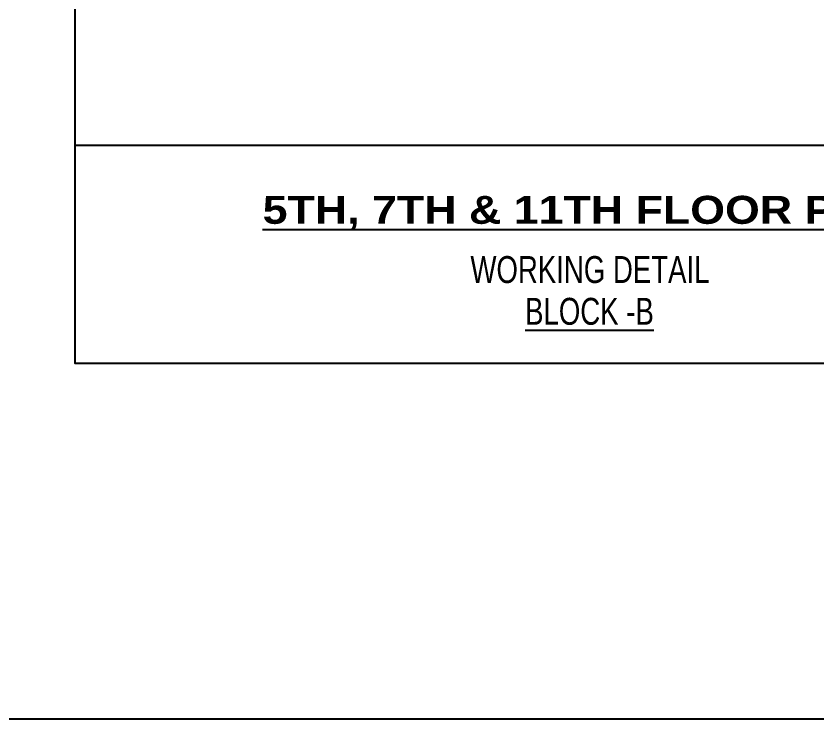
# Model space of a CAD drawing. Header units: inches. Extents: x 14235 to 14499, y 0 to 2549.
# Drawn here: x 14322.18 to 14338.46, y 2336.24 to 2350.55 of the extents above; entities that cross this region are included whole.
import ezdxf
from ezdxf.enums import TextEntityAlignment as Align

# ---------------------------------------------------------------- set-up
doc = ezdxf.new("R2010")
doc.units = ezdxf.units.IN
doc.header["$LTSCALE"] = 0.25
doc.header["$MEASUREMENT"] = 0
doc.layers.add('text-large', color=7, linetype='Continuous')
doc.layers.add('wall', color=7, linetype='Continuous')
doc.styles.add('ARL', font='swisscl_0.ttf')
doc.styles.add('B', font='ARIBLK_0.TTF')

msp = doc.modelspace()

# ---------------------------------------------------------------- linework, layer by layer
at = {"layer": 'wall'}
msp.add_line((14342.485, 2347.915), (14323.371, 2347.915), dxfattribs=at)
at = {"layer": 'wall', "color": 2}
msp.add_lwpolyline([(14234.754, 2480.46), (14429.385, 2480.46), (14429.385, 2336.243), (14234.754, 2336.243)], close=True, dxfattribs=at)
at = {"layer": 'wall'}
msp.add_lwpolyline([(14352.089, 2384.093), (14323.371, 2384.093), (14323.371, 2343.481), (14352.089, 2343.481)], close=True, dxfattribs=at)

# ---------------------------------------------------------------- texts
at = {"layer": 'text-large'}
for s, height, style, p in [('%%U5TH, 7TH & 11TH FLOOR PLAN', 0.56906, 'B', (14333.94, 2346.319)), ('WORKING DETAIL ', 0.54723, 'ARL', (14333.926, 2345.115)), ('%%UBLOCK -B', 0.54723, 'ARL', (14333.838, 2344.265))]:
    msp.add_text(s, height=height, dxfattribs=dict(at, style=style)).set_placement(p, align=Align.CENTER)

doc.saveas('drawing.dxf')
